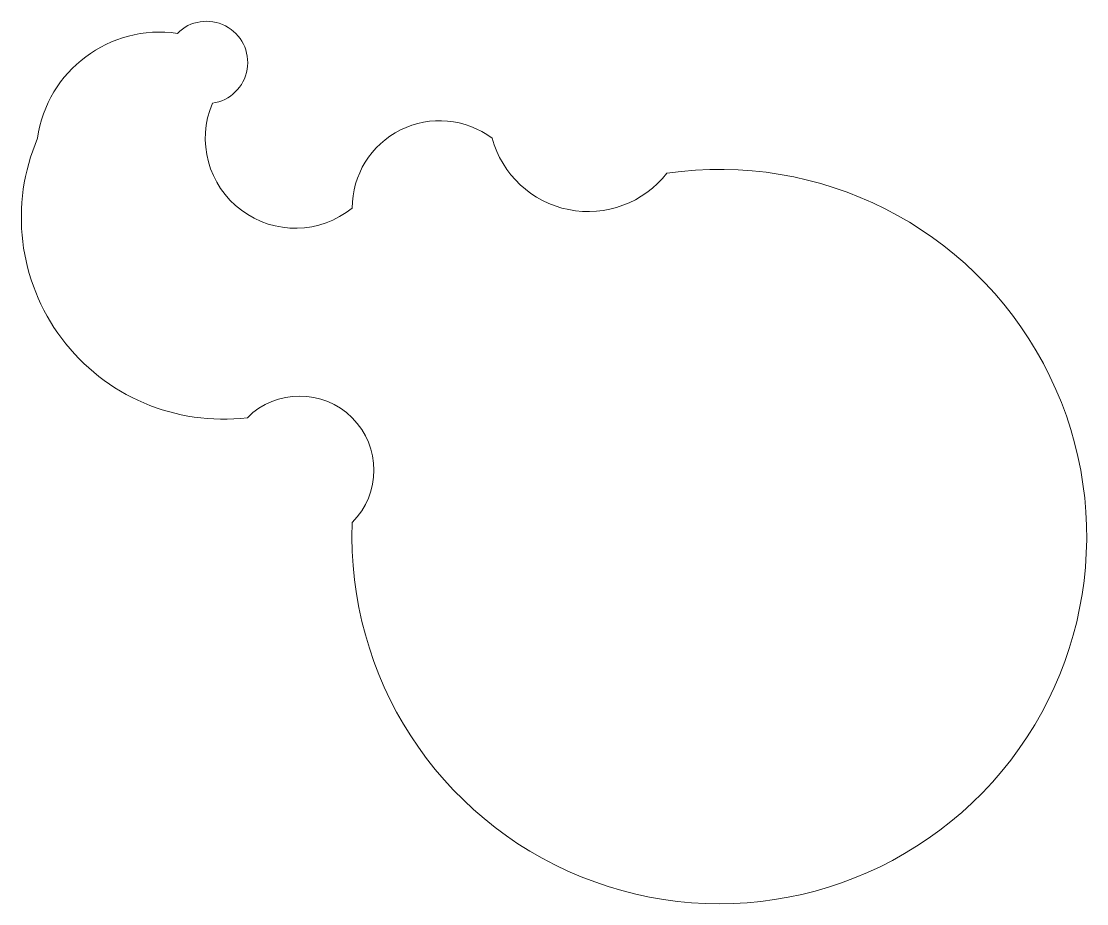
# Model space of a CAD drawing. Header units: millimetres. Extents: x -105 to 200, y -149 to 103.
import ezdxf

# ---------------------------------------------------------------- set-up
doc = ezdxf.new("R2010")
doc.units = ezdxf.units.MM
doc.layers.get('0').update_dxf_attribs({"linetype": 'CONTINUOUS', "lineweight": 0})

msp = doc.modelspace()

# ---------------------------------------------------------------- linework, layer by layer
for centre, radius, start, end in [((-51.67, 91.67), 11.79, 278.1301, 135), ((-65, 65), 35.36, 81.8699, 171.8699), ((-26.25, 70), 25.77, 157.1663, 309.0939), ((15, 50), 25, 53.1301, 180), ((-46.92, 47.31), 57.72, 156.8515, 276.8883), ((57.5, 77.5), 28.5, 195.2551, 322.125), ((95, -44), 105.08, 177.8184, 98.2072), ((-25, -25), 21.21, 315, 135)]:
    msp.add_arc(centre, radius, start, end)

doc.saveas('drawing.dxf')
